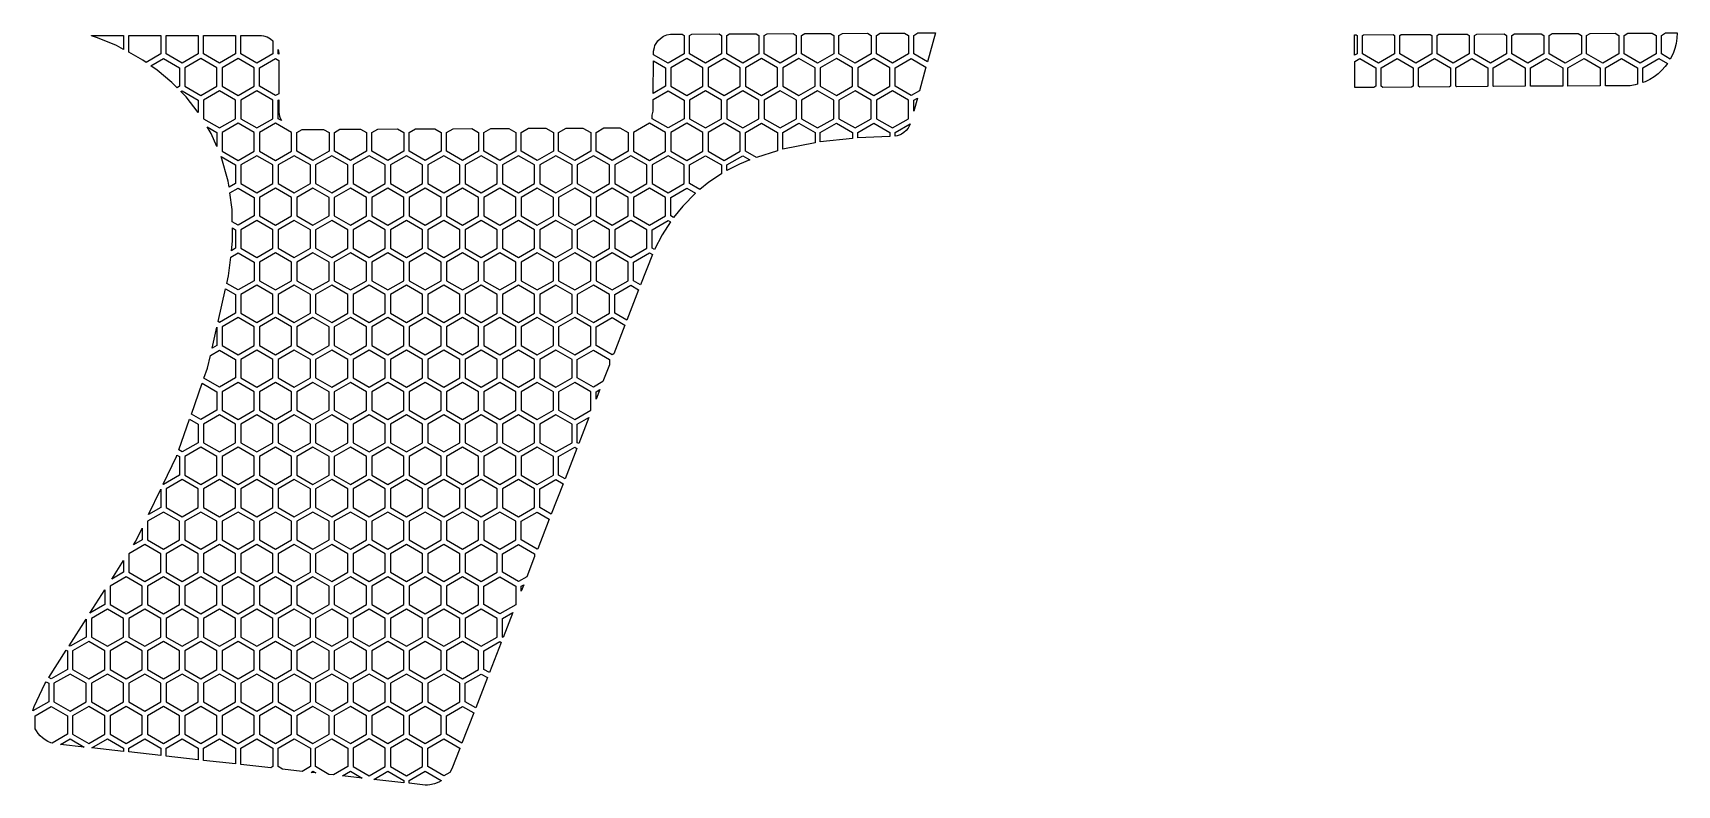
# Model space of a CAD drawing. Header units: millimetres. Extents: x 26 to 181, y -270 to -199.
import ezdxf

# ---------------------------------------------------------------- set-up
doc = ezdxf.new("R2010")
doc.units = ezdxf.units.MM

# ---------------------------------------------------------------- blocks, each defined once
blk = doc.blocks.new('HEX')
blk.add_lwpolyline([(1.516, 0.875), (0, 1.75), (-1.516, 0.875), (-1.516, -0.875), (0, -1.75), (1.516, -0.875)], close=True)

msp = doc.modelspace()

# ---------------------------------------------------------------- linework, layer by layer
for points in [[(33.676, -200.148), (31.882, -199.415), (31.305, -199.232), (31.305, -199.196), (34.336, -199.196), (34.336, -200.511), (33.676, -200.148)], [(36.156, -201.513), (34.836, -200.786), (34.836, -199.196), (37.867, -199.196), (37.867, -200.935), (36.477, -201.737), (36.156, -201.513)], [(41.398, -199.196), (41.398, -200.935), (39.882, -201.81), (38.367, -200.935), (38.367, -199.196), (41.398, -199.196)], [(44.929, -199.196), (44.929, -200.935), (43.413, -201.81), (41.898, -200.935), (41.898, -199.196), (44.929, -199.196)], [(47.392, -199.196), (47.574, -199.225), (47.919, -199.335), (48.231, -199.507), (48.46, -199.695), (48.46, -200.935), (46.945, -201.81), (45.429, -200.935), (45.429, -199.196), (47.392, -199.196)], [(84.41, -200.667), (84.483, -200.317), (84.545, -200.153), (84.713, -199.848), (84.817, -199.711), (85.062, -199.469), (85.35, -199.277), (85.672, -199.143), (86.023, -199.074), (87.101, -199.069), (87.302, -199.185), (87.302, -200.935), (85.786, -201.81), (84.407, -201.013), (84.41, -200.667)], [(90.603, -199.052), (90.833, -199.185), (90.833, -200.935), (89.318, -201.81), (87.802, -200.935), (87.802, -199.185), (88.011, -199.064), (90.603, -199.052)], [(94.105, -199.035), (94.364, -199.185), (94.364, -200.935), (92.849, -201.81), (91.333, -200.935), (91.333, -199.185), (91.571, -199.047), (94.105, -199.035)], [(97.607, -199.018), (97.895, -199.185), (97.895, -200.935), (96.38, -201.81), (94.864, -200.935), (94.864, -199.185), (95.132, -199.03), (97.607, -199.018)], [(101.109, -199.002), (101.426, -199.185), (101.426, -200.935), (99.911, -201.81), (98.395, -200.935), (98.395, -199.185), (98.693, -199.013), (101.109, -199.002)], [(104.611, -198.985), (104.957, -199.185), (104.957, -200.935), (103.442, -201.81), (101.926, -200.935), (101.926, -199.185), (102.253, -198.996), (104.611, -198.985)], [(108.113, -198.968), (108.489, -199.185), (108.489, -200.935), (106.973, -201.81), (105.457, -200.935), (105.457, -199.185), (105.814, -198.979), (108.113, -198.968)], [(111.034, -198.954), (110.279, -201.68), (108.989, -200.935), (108.989, -199.185), (109.375, -198.962), (111.034, -198.954)], [(150.624, -199.13), (150.765, -199.129), (150.862, -199.185), (150.862, -200.935), (150.635, -201.066), (150.624, -199.13)], [(154.261, -199.109), (154.393, -199.185), (154.393, -200.935), (152.877, -201.81), (151.362, -200.935), (151.362, -199.185), (151.466, -199.125), (154.261, -199.109)], [(157.757, -199.089), (157.924, -199.185), (157.924, -200.935), (156.408, -201.81), (154.893, -200.935), (154.893, -199.185), (155.032, -199.104), (157.757, -199.089)], [(161.253, -199.068), (161.455, -199.185), (161.455, -200.935), (159.939, -201.81), (158.424, -200.935), (158.424, -199.185), (158.599, -199.084), (161.253, -199.068)], [(164.749, -199.048), (164.986, -199.185), (164.986, -200.935), (163.47, -201.81), (161.955, -200.935), (161.955, -199.185), (162.166, -199.063), (164.749, -199.048)], [(168.246, -199.028), (168.517, -199.185), (168.517, -200.935), (167.002, -201.81), (165.486, -200.935), (165.486, -199.185), (165.732, -199.043), (168.246, -199.028)], [(171.742, -199.008), (172.048, -199.185), (172.048, -200.935), (170.533, -201.81), (169.017, -200.935), (169.017, -199.185), (169.299, -199.022), (171.742, -199.008)], [(175.238, -198.988), (175.579, -199.185), (175.579, -200.935), (174.064, -201.81), (172.548, -200.935), (172.548, -199.185), (172.866, -199.002), (175.238, -198.988)], [(178.734, -198.968), (179.11, -199.185), (179.11, -200.935), (177.595, -201.81), (176.079, -200.935), (176.079, -199.185), (176.432, -198.981), (178.734, -198.968)], [(181.093, -198.954), (181.07, -199.464), (180.998, -199.959), (180.878, -200.437), (180.713, -200.895), (180.452, -201.421), (179.61, -200.935), (179.61, -199.185), (179.999, -198.96), (181.093, -198.954)], [(38.906, -203.626), (37.524, -202.468), (36.93, -202.053), (38.117, -201.368), (39.632, -202.243), (39.632, -203.993), (39.398, -204.128), (38.906, -203.626)], [(49.017, -204.691), (48.71, -204.868), (47.195, -203.993), (47.195, -202.243), (48.71, -201.368), (49.023, -201.549), (49.017, -204.691)], [(48.96, -200.515), (49.025, -200.851), (49.025, -200.972), (48.96, -200.935), (48.96, -200.515)], [(84.402, -201.588), (85.536, -202.243), (85.536, -203.993), (84.375, -204.663), (84.402, -201.588)], [(109.521, -204.416), (108.739, -204.868), (107.223, -203.993), (107.223, -202.243), (108.739, -201.368), (110.141, -202.178), (109.521, -204.416)], [(150.638, -201.641), (151.112, -201.368), (152.627, -202.243), (152.627, -203.993), (152.443, -204.099), (150.652, -204.112), (150.638, -201.641)], [(153.301, -204.093), (153.127, -203.993), (153.127, -202.243), (154.643, -201.368), (156.158, -202.243), (156.158, -203.993), (156.016, -204.075), (153.301, -204.093)], [(156.792, -204.07), (156.658, -203.993), (156.658, -202.243), (158.174, -201.368), (159.689, -202.243), (159.689, -203.993), (159.589, -204.051), (156.792, -204.07)], [(160.282, -204.046), (160.189, -203.993), (160.189, -202.243), (161.705, -201.368), (163.22, -202.243), (163.22, -203.993), (163.162, -204.027), (160.282, -204.046)], [(163.772, -204.023), (163.72, -203.993), (163.72, -202.243), (165.236, -201.368), (166.752, -202.243), (166.752, -203.993), (163.772, -204.023)], [(170.283, -203.979), (167.252, -203.993), (167.252, -202.243), (168.767, -201.368), (170.283, -202.243), (170.283, -203.979)], [(170.783, -203.975), (170.783, -202.243), (172.298, -201.368), (173.814, -202.243), (173.814, -203.955), (170.783, -203.975)], [(177.143, -203.858), (176.649, -203.936), (174.314, -203.952), (174.314, -202.243), (175.829, -201.368), (177.345, -202.243), (177.345, -203.805), (177.143, -203.858)], [(179.974, -202.129), (179.654, -202.485), (179.302, -202.809), (178.921, -203.098), (178.511, -203.35), (178.077, -203.562), (177.845, -203.648), (177.845, -202.243), (179.36, -201.368), (180.185, -201.844), (179.974, -202.129)], [(40.252, -205), (39.76, -204.497), (39.882, -204.426), (41.398, -205.301), (41.398, -206.462), (40.252, -205)], [(84.271, -206.731), (84.361, -206.34), (84.37, -205.244), (85.786, -204.426), (87.302, -205.301), (87.302, -207.051), (85.786, -207.926), (84.271, -207.051), (84.271, -206.731)], [(49.013, -206.482), (49.081, -206.828), (49.14, -206.991), (49.26, -207.224), (48.96, -207.051), (48.96, -205.301), (49.016, -205.269), (49.013, -206.482)], [(108.989, -206.338), (108.989, -205.301), (109.331, -205.104), (108.989, -206.338)], [(42.626, -208.454), (42.25, -207.831), (43.163, -208.359), (43.163, -209.684), (42.626, -208.454)], [(53.237, -208.059), (53.757, -208.359), (53.757, -210.109), (52.241, -210.984), (50.726, -210.109), (50.726, -208.359), (51.228, -208.069), (53.237, -208.059)], [(56.737, -208.041), (57.288, -208.359), (57.288, -210.109), (55.772, -210.984), (54.257, -210.109), (54.257, -208.359), (54.79, -208.051), (56.737, -208.041)], [(60.237, -208.023), (60.819, -208.359), (60.819, -210.109), (59.303, -210.984), (57.788, -210.109), (57.788, -208.359), (58.353, -208.033), (60.237, -208.023)], [(63.738, -208.005), (64.35, -208.359), (64.35, -210.109), (62.834, -210.984), (61.319, -210.109), (61.319, -208.359), (61.915, -208.015), (63.738, -208.005)], [(67.238, -207.988), (67.881, -208.359), (67.881, -210.109), (66.366, -210.984), (64.85, -210.109), (64.85, -208.359), (65.478, -207.997), (67.238, -207.988)], [(70.738, -207.97), (71.412, -208.359), (71.412, -210.109), (69.897, -210.984), (68.381, -210.109), (68.381, -208.359), (69.04, -207.978), (70.738, -207.97)], [(74.238, -207.952), (74.943, -208.359), (74.943, -210.109), (73.428, -210.984), (71.912, -210.109), (71.912, -208.359), (72.603, -207.96), (74.238, -207.952)], [(77.739, -207.934), (78.474, -208.359), (78.474, -210.109), (76.959, -210.984), (75.443, -210.109), (75.443, -208.359), (76.165, -207.942), (77.739, -207.934)], [(81.239, -207.916), (82.005, -208.359), (82.005, -210.109), (80.49, -210.984), (78.974, -210.109), (78.974, -208.359), (79.727, -207.924), (81.239, -207.916)], [(94.126, -210.702), (93.099, -210.109), (93.099, -208.359), (94.614, -207.484), (96.13, -208.359), (96.13, -210.092), (94.126, -210.702)], [(99.661, -209.322), (96.63, -209.939), (96.63, -208.359), (98.145, -207.484), (99.661, -208.359), (99.661, -209.322)], [(100.161, -209.236), (100.161, -208.359), (101.676, -207.484), (103.192, -208.359), (103.192, -208.905), (100.161, -209.236)], [(106.723, -208.736), (103.692, -208.85), (103.692, -208.359), (105.207, -207.484), (106.723, -208.359), (106.723, -208.736)], [(108.658, -207.53), (108.591, -207.707), (108.448, -207.957), (108.269, -208.178), (108.058, -208.366), (107.82, -208.519), (107.692, -208.581), (107.421, -208.673), (107.223, -208.71), (107.223, -208.359), (108.658, -207.53)], [(44.226, -212.949), (43.567, -210.631), (44.929, -211.417), (44.929, -213.167), (44.308, -213.525), (44.226, -212.949)], [(89.639, -213.04), (88.794, -213.739), (87.802, -213.167), (87.802, -211.417), (89.318, -210.542), (90.833, -211.417), (90.833, -212.245), (89.639, -213.04)], [(92.525, -211.33), (91.333, -211.955), (91.333, -211.417), (92.849, -210.542), (93.517, -210.928), (92.525, -211.33)], [(44.607, -215.623), (44.384, -214.059), (45.179, -213.6), (46.695, -214.475), (46.695, -216.225), (45.179, -217.1), (44.619, -216.777), (44.607, -215.623)], [(88.383, -214.079), (87.181, -215.293), (86.308, -216.381), (86.036, -216.225), (86.036, -214.475), (87.552, -213.6), (88.383, -214.079)], [(44.639, -218.601), (44.626, -217.358), (44.929, -217.533), (44.929, -219.283), (44.537, -219.509), (44.639, -218.601)], [(85.22, -218.004), (84.494, -219.412), (84.271, -219.283), (84.271, -217.533), (85.786, -216.658), (86.011, -216.787), (85.22, -218.004)], [(44.269, -221.898), (44.467, -220.127), (45.179, -219.716), (46.695, -220.591), (46.695, -222.341), (45.179, -223.216), (44.108, -222.598), (44.269, -221.898)], [(83.187, -222.734), (82.505, -222.341), (82.505, -220.591), (84.021, -219.716), (84.301, -219.878), (83.187, -222.734)], [(43.991, -223.108), (44.929, -223.649), (44.929, -225.399), (43.413, -226.274), (43.282, -226.198), (43.991, -223.108)], [(81.888, -226.062), (80.74, -225.399), (80.74, -223.649), (82.255, -222.774), (83.003, -223.206), (81.888, -226.062)], [(43.163, -226.717), (43.163, -228.457), (42.703, -228.723), (43.163, -226.717)], [(80.649, -229.24), (80.49, -229.332), (78.974, -228.457), (78.974, -226.707), (80.49, -225.832), (81.705, -226.533), (80.649, -229.24)], [(42.273, -230.598), (42.551, -229.388), (43.413, -228.89), (44.929, -229.765), (44.929, -231.515), (43.413, -232.39), (41.942, -231.54), (42.273, -230.598)], [(79.622, -231.872), (78.724, -232.39), (77.209, -231.515), (77.209, -229.765), (78.724, -228.89), (80.24, -229.765), (80.24, -230.288), (79.622, -231.872)], [(41.773, -232.02), (43.163, -232.823), (43.163, -234.573), (41.648, -235.448), (40.75, -234.93), (41.773, -232.02)], [(78.974, -233.532), (78.974, -232.823), (79.331, -232.617), (78.974, -233.532)], [(40.581, -235.409), (41.398, -235.881), (41.398, -237.631), (39.882, -238.506), (39.558, -238.319), (40.581, -235.409)], [(77.345, -237.71), (77.209, -237.631), (77.209, -235.881), (78.305, -235.248), (77.345, -237.71)], [(39.335, -238.95), (39.389, -238.798), (39.632, -238.939), (39.632, -240.689), (38.117, -241.564), (38.089, -241.548), (39.335, -238.95)], [(76.046, -241.037), (75.443, -240.689), (75.443, -238.939), (76.959, -238.064), (77.161, -238.181), (76.046, -241.037)], [(37.867, -242.012), (37.867, -243.747), (36.716, -244.412), (37.867, -242.012)], [(74.748, -244.365), (73.678, -243.747), (73.678, -241.997), (75.193, -241.122), (75.863, -241.509), (74.748, -244.365)], [(73.463, -247.66), (73.428, -247.68), (71.912, -246.805), (71.912, -245.055), (73.428, -244.18), (74.564, -244.836), (73.463, -247.66)], [(35.505, -246.935), (36.101, -245.693), (36.101, -246.805), (35.289, -247.274), (35.505, -246.935)], [(72.437, -250.291), (71.662, -250.738), (70.147, -249.863), (70.147, -248.113), (71.662, -247.238), (73.178, -248.113), (73.178, -248.391), (72.437, -250.291)], [(34.336, -248.765), (34.336, -249.863), (33.224, -250.505), (34.336, -248.765)], [(32.57, -251.528), (32.57, -252.921), (31.159, -253.736), (32.57, -251.528)], [(71.41, -252.922), (69.897, -253.796), (68.381, -252.921), (68.381, -251.171), (69.897, -250.296), (71.412, -251.171), (71.41, -252.922)], [(71.912, -251.635), (71.912, -251.171), (72.146, -251.036), (71.912, -251.635)], [(30.805, -254.29), (30.805, -255.979), (29.289, -256.854), (29.199, -256.802), (30.805, -254.29)], [(70.205, -256.013), (70.147, -255.979), (70.147, -254.229), (71.119, -253.668), (70.205, -256.013)], [(28.93, -257.224), (29.039, -257.287), (29.039, -259.037), (27.524, -259.912), (27.296, -259.781), (28.93, -257.224)], [(68.906, -259.34), (68.381, -259.037), (68.381, -257.287), (69.897, -256.412), (70.021, -256.484), (68.906, -259.34)], [(27.026, -260.202), (27.274, -260.345), (27.274, -262.095), (25.782, -262.956), (25.807, -262.824), (25.904, -262.521), (26.911, -260.382), (27.026, -260.202)], [(67.608, -262.668), (66.616, -262.095), (66.616, -260.345), (68.131, -259.47), (68.722, -259.812), (67.608, -262.668)], [(27.482, -265.952), (27.201, -265.831), (26.939, -265.682), (26.699, -265.505), (26.481, -265.305), (26.287, -265.082), (26.12, -264.84), (26.008, -264.634), (26.008, -263.403), (27.524, -262.528), (29.039, -263.403), (29.039, -265.153), (27.597, -265.986), (27.482, -265.952)], [(66.31, -265.996), (64.85, -265.153), (64.85, -263.403), (66.366, -262.528), (67.424, -263.139), (66.31, -265.996)], [(28.386, -266.108), (29.289, -265.586), (30.625, -266.358), (28.386, -266.108)], [(31.345, -266.438), (32.82, -265.586), (34.336, -266.461), (34.336, -266.772), (31.345, -266.438)], [(34.836, -266.828), (34.836, -266.461), (36.351, -265.586), (37.867, -266.461), (37.867, -267.166), (34.836, -266.828)], [(38.367, -267.222), (38.367, -266.461), (39.882, -265.586), (41.398, -266.461), (41.398, -267.56), (38.367, -267.222)], [(41.898, -267.616), (41.898, -266.461), (43.413, -265.586), (44.929, -266.461), (44.929, -267.954), (41.898, -267.616)], [(45.429, -268.01), (45.429, -266.461), (46.945, -265.586), (48.46, -266.461), (48.46, -268.211), (48.261, -268.326), (45.429, -268.01)], [(49.374, -268.45), (48.96, -268.211), (48.96, -266.461), (50.476, -265.586), (51.991, -266.461), (51.991, -268.211), (51.22, -268.656), (49.374, -268.45)], [(53.751, -268.939), (52.491, -268.211), (52.491, -266.461), (54.007, -265.586), (55.522, -266.461), (55.522, -268.211), (54.179, -268.987), (53.751, -268.939)], [(65.365, -268.418), (65.163, -268.761), (64.6, -269.086), (63.084, -268.211), (63.084, -266.461), (64.6, -265.586), (66.116, -266.461), (66.116, -266.494), (65.365, -268.418)], [(52.058, -268.75), (52.241, -268.644), (52.512, -268.8), (52.058, -268.75)], [(55.017, -269.08), (55.772, -268.644), (56.889, -269.289), (55.017, -269.08)], [(57.976, -269.41), (59.303, -268.644), (60.819, -269.519), (60.819, -269.728), (57.976, -269.41)], [(64.35, -269.539), (64.13, -269.663), (63.719, -269.829), (63.284, -269.927), (63.059, -269.949), (62.831, -269.952), (61.319, -269.783), (61.319, -269.519), (62.834, -268.644), (64.35, -269.519), (64.35, -269.539)]]:
    msp.add_lwpolyline(points, close=True)

# ---------------------------------------------------------------- block references
for p in [(41.648, -203.118), (45.179, -203.118), (87.552, -203.118), (91.083, -203.118), (94.614, -203.118), (98.145, -203.118), (101.676, -203.118), (105.207, -203.118), (43.413, -206.176), (46.945, -206.176), (89.318, -206.176), (92.849, -206.176), (96.38, -206.176), (99.911, -206.176), (103.442, -206.176), (106.973, -206.176), (45.179, -209.234), (48.71, -209.234), (84.021, -209.234), (87.552, -209.234), (91.083, -209.234), (46.945, -212.292), (50.476, -212.292), (54.007, -212.292), (57.538, -212.292), (61.069, -212.292), (64.6, -212.292), (68.131, -212.292), (71.662, -212.292), (75.193, -212.292), (78.724, -212.292), (82.255, -212.292), (85.786, -212.292), (48.71, -215.35), (52.241, -215.35), (55.772, -215.35), (59.303, -215.35), (62.834, -215.35), (66.366, -215.35), (69.897, -215.35), (73.428, -215.35), (76.959, -215.35), (80.49, -215.35), (84.021, -215.35), (46.945, -218.408), (50.476, -218.408), (54.007, -218.408), (57.538, -218.408), (61.069, -218.408), (64.6, -218.408), (68.131, -218.408), (71.662, -218.408), (75.193, -218.408), (78.724, -218.408), (82.255, -218.408), (48.71, -221.466), (52.241, -221.466), (55.772, -221.466), (59.303, -221.466), (62.834, -221.466), (66.366, -221.466), (69.897, -221.466), (73.428, -221.466), (76.959, -221.466), (80.49, -221.466), (46.945, -224.524), (50.476, -224.524), (54.007, -224.524), (57.538, -224.524), (61.069, -224.524), (64.6, -224.524), (68.131, -224.524), (71.662, -224.524), (75.193, -224.524), (78.724, -224.524), (45.179, -227.582), (48.71, -227.582), (52.241, -227.582), (55.772, -227.582), (59.303, -227.582), (62.834, -227.582), (66.366, -227.582), (69.897, -227.582), (73.428, -227.582), (76.959, -227.582), (46.945, -230.64), (50.476, -230.64), (54.007, -230.64), (57.538, -230.64), (61.069, -230.64), (64.6, -230.64), (68.131, -230.64), (71.662, -230.64), (75.193, -230.64), (45.179, -233.698), (48.71, -233.698), (52.241, -233.698), (55.772, -233.698), (59.303, -233.698), (62.834, -233.698), (66.366, -233.698), (69.897, -233.698), (73.428, -233.698), (76.959, -233.698), (43.413, -236.756), (46.945, -236.756), (50.476, -236.756), (54.007, -236.756), (57.538, -236.756), (61.069, -236.756), (64.6, -236.756), (68.131, -236.756), (71.662, -236.756), (75.193, -236.756), (41.648, -239.814), (45.179, -239.814), (48.71, -239.814), (52.241, -239.814), (55.772, -239.814), (59.303, -239.814), (62.834, -239.814), (66.366, -239.814), (69.897, -239.814), (73.428, -239.814), (39.882, -242.872), (43.413, -242.872), (46.945, -242.872), (50.476, -242.872), (54.007, -242.872), (57.538, -242.872), (61.069, -242.872), (64.6, -242.872), (68.131, -242.872), (71.662, -242.872), (38.117, -245.93), (41.648, -245.93), (45.179, -245.93), (48.71, -245.93), (52.241, -245.93), (55.772, -245.93), (59.303, -245.93), (62.834, -245.93), (66.366, -245.93), (69.897, -245.93), (36.351, -248.988), (39.882, -248.988), (43.413, -248.988), (46.945, -248.988), (50.476, -248.988), (54.007, -248.988), (57.538, -248.988), (61.069, -248.988), (64.6, -248.988), (68.131, -248.988), (34.586, -252.046), (38.117, -252.046), (41.648, -252.046), (45.179, -252.046), (48.71, -252.046), (52.241, -252.046), (55.772, -252.046), (59.303, -252.046), (62.834, -252.046), (66.366, -252.046), (32.82, -255.104), (36.351, -255.104), (39.882, -255.104), (43.413, -255.104), (46.945, -255.104), (50.476, -255.104), (54.007, -255.104), (57.538, -255.104), (61.069, -255.104), (64.6, -255.104), (68.131, -255.104), (31.055, -258.162), (34.586, -258.162), (38.117, -258.162), (41.648, -258.162), (45.179, -258.162), (48.71, -258.162), (52.241, -258.162), (55.772, -258.162), (59.303, -258.162), (62.834, -258.162), (66.366, -258.162), (29.289, -261.22), (32.82, -261.22), (36.351, -261.22), (39.882, -261.22), (43.413, -261.22), (46.945, -261.22), (50.476, -261.22), (54.007, -261.22), (57.538, -261.22), (61.069, -261.22), (64.6, -261.22), (31.055, -264.278), (34.586, -264.278), (38.117, -264.278), (41.648, -264.278), (45.179, -264.278), (48.71, -264.278), (52.241, -264.278), (55.772, -264.278), (59.303, -264.278), (62.834, -264.278), (57.538, -267.336), (61.069, -267.336)]:
    msp.add_blockref('HEX', p)

doc.saveas('drawing.dxf')
